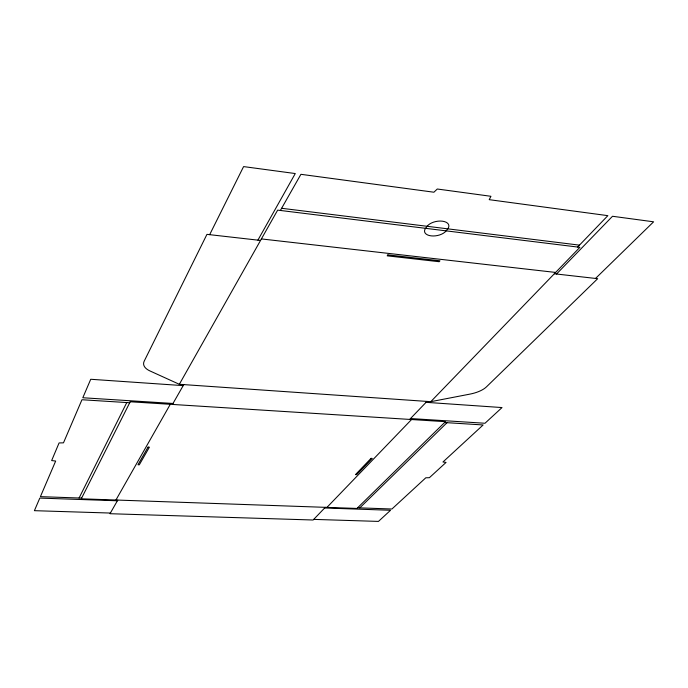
<?xml version="1.0" encoding="UTF-8"?>
<svg xmlns="http://www.w3.org/2000/svg" width="688" height="688" viewBox="0 0 688 688"><rect width="100%" height="100%" fill="white"/><g stroke="black" fill="none" stroke-linecap="round" stroke-linejoin="round"><path stroke-width="1.03" d="M209.668 234.668L243.595 166.591L295.272 173.548L257.905 240.138M79.086 498.009L126.764 402.557M179.336 384.3L277.66 210.124L579.889 247.319L430.774 401.68L179.336 384.3L150.001 370.961A23.865 11.034 -3 0 1 144.213 361.148L206.95 234.359L260.546 240.439M115.919 500.021L170.289 404.295M280.386 210.459L300.914 174.313L433.913 192.219L437.284 189.011L490.94 196.295L489.211 199.666L607.857 215.654L577.636 247.044M117.786 500.081L109.994 513.712L313.126 520.008L325.286 507.331M172.447 404.432L183.773 384.609M409.67 419.413L426.947 401.414M326.946 507.391L411.544 419.534M556.532 274.022L612.501 216.273L653.6 221.811L595.541 278.442M359.79 507.873L447.028 422.69M430.774 401.68L469.947 394.112A21.827 9.193 -9.7 0 0 486.485 386.837L597.683 278.683L554.339 273.772M110.381 513.05L34.4 510.677L39.801 498.086L117.39 500.778M313.719 519.388L378.46 521.409L390.552 510.272L324.667 507.985M81.64 498.095L40.411 496.65L55.676 461.046L51.652 460.564L59.082 442.934L63.477 442.848L81.958 399.737L129.714 402.747M357.631 507.796L391.928 509.008L425.803 477.79L429.398 477.696L446.065 462.422L442.952 461.992L483.139 424.96L444.594 422.535M172.998 403.469L82.809 397.75L90.73 379.269L183.189 385.624M410.512 418.536L484.988 423.258L502.025 407.563L426.061 402.334M261.406 238.925L555.62 272.439M281.616 208.283L579.459 245.143M130.204 401.766L81.279 498.809L356.969 508.441L445.471 421.675L130.204 401.766M148.058 447.114L137.97 464.77L139.286 464.83L149.408 447.183L148.058 447.114M387.894 254.887L387.189 255.833L439.211 261.724L439.959 260.795L387.894 254.887M427.11 226.292L425.571 228.33A11.533 6.166 -10.9 0 0 431.049 235.855A11.533 6.166 -10.9 0 0 446.177 230.858L447.75 228.846A11.567 6.192 -10.9 0 0 442.35 221.183A11.567 6.192 -10.9 0 0 427.11 226.292M371.047 458.363L355.49 474.608L356.642 474.66L372.234 458.423L371.047 458.363"/></g></svg>
